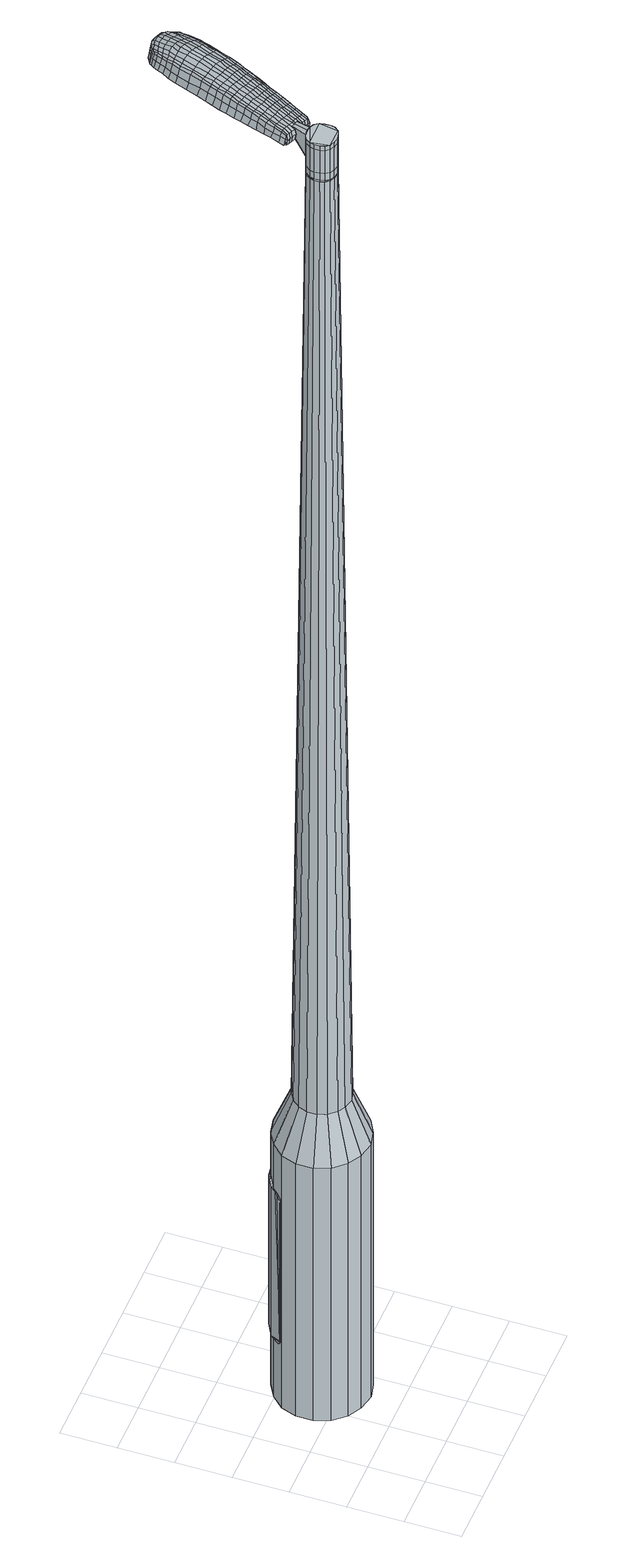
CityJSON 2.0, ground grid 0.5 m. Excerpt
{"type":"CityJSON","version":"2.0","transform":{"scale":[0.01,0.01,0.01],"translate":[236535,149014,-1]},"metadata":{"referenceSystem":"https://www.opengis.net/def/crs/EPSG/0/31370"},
"CityObjects":{
"object1":{"type":"GenericCityObject","attributes":{"cluster":93,"mean_distance_to_centroid":0.227,"new_centroid_x":236535.79,"new_centroid_y":149015.16,"mean_distance_to_camera":8.08,"H1":8.88,"H2":-10.04,"Z_final":109.83,"cluster2":-1,"proj_x":236538.18,"proj_y":149016.04,"id_line":52791,"bearing_l":159.84,"distance":2.54,"orientation":"right","G_obj":69.84},"geometry":[{"type":"MultiSurface","lod":"2","boundaries":[[[0,1,2,3]],[[1,4,5,2]],[[4,6,7,5]],[[6,8,9,7]],[[8,10,11,9]],[[10,12,13,11]],[[12,14,15,13]],[[14,16,17,15]],[[16,18,19,17]],[[18,20,21,19]],[[20,22,23,21]],[[22,24,25,23]],[[24,26,27,25]],[[26,28,29,27]],[[28,30,31,29]],[[30,32,33,31]],[[32,34,35,33]],[[34,0,3,35]],[[36,37,38,39]],[[38,40,41,42]],[[41,43,42]],[[42,44,45,46]],[[45,47,46]],[[46,48,49,50]],[[49,51,50]],[[42,46,50,38]],[[50,52,39,38]],[[53,36,39]],[[2,5,7,35]],[[7,9,11,15]],[[11,13,15]],[[15,17,19,23]],[[19,21,23]],[[23,25,27,31]],[[27,29,31]],[[15,23,31,7]],[[31,33,35,7]],[[3,2,35]],[[1,0,54,55]],[[0,34,56,54]],[[34,32,57,56]],[[32,30,58,57]],[[30,28,59,58]],[[28,26,60,59]],[[26,24,61,60]],[[24,22,62,61]],[[22,20,63,62]],[[20,18,64,63]],[[18,16,65,64]],[[16,14,66,65]],[[14,12,67,66]],[[12,10,68,67]],[[10,8,69,68]],[[8,6,70,69]],[[6,4,71,70]],[[4,1,55,71]],[[55,54,72,73]],[[54,56,74,72]],[[56,57,75,74]],[[57,58,76,75]],[[58,59,77,76]],[[59,60,78,77]],[[60,61,79,78]],[[61,62,80,79]],[[62,63,81,80]],[[63,64,82,81]],[[64,65,83,82]],[[65,66,84,83]],[[66,67,85,84]],[[67,68,86,85]],[[68,69,87,86]],[[69,70,88,87]],[[70,71,89,88]],[[71,55,73,89]],[[90,91,92,93]],[[94,95,91,90]],[[96,97,95,94]],[[98,99,97,96]],[[100,101,99,98]],[[78,102,101,100]],[[79,103,102,78]],[[104,105,103,79]],[[106,107,105,104]],[[82,108,107,106]],[[109,110,108,82]],[[84,111,110,109]],[[112,113,111,84]],[[114,115,113,112]],[[87,116,115,114]],[[88,117,116,87]],[[118,119,117,88]],[[93,92,119,118]],[[120,121,122,123]],[[124,120,123,125]],[[126,124,125,127]],[[128,126,127,129]],[[130,128,129,131]],[[132,130,131,133]],[[134,132,133,135]],[[136,134,135,137]],[[138,136,137,139]],[[140,138,139,141]],[[142,140,141,143]],[[144,142,143,145]],[[146,144,145,147]],[[148,146,147,149]],[[150,148,149,151]],[[152,150,151,153]],[[73,72,90,93]],[[72,74,94,90]],[[74,75,96,94]],[[75,76,98,96]],[[76,77,100,98]],[[77,78,100]],[[80,104,79]],[[80,81,106,104]],[[81,82,106]],[[83,109,82]],[[83,84,109]],[[85,112,84]],[[85,86,114,112]],[[86,87,114]],[[89,118,88]],[[89,73,93,118]],[[154,155,92,91]],[[155,156,119,92]],[[156,117,119]],[[157,115,116]],[[157,158,113,115]],[[158,111,113]],[[159,110,111]],[[159,108,110]],[[160,107,108]],[[160,161,105,107]],[[161,103,105]],[[162,101,102]],[[162,163,99,101]],[[163,164,97,99]],[[164,165,95,97]],[[165,154,91,95]],[[39,52,152,166]],[[155,154,167,153]],[[53,39,166,121]],[[154,165,122,167]],[[36,53,121,120]],[[165,164,123,122]],[[37,36,120,124]],[[164,163,125,123]],[[38,37,124,126]],[[163,162,127,125]],[[40,38,126,128]],[[162,102,129,127]],[[41,40,128,130]],[[102,103,131,129]],[[43,41,130,132]],[[103,161,133,131]],[[42,43,132,134]],[[161,160,135,133]],[[44,42,134,136]],[[160,108,137,135]],[[45,44,136,138]],[[108,159,139,137]],[[47,45,138,140]],[[159,111,141,139]],[[46,47,140,142]],[[111,158,143,141]],[[48,46,142,144]],[[158,157,145,143]],[[49,48,144,146]],[[157,116,147,145]],[[51,49,146,148]],[[116,117,149,147]],[[50,51,148,150]],[[117,156,151,149]],[[52,50,150,152]],[[156,155,153,151]],[[152,153,168,169]],[[153,167,170,168]],[[167,122,171,170]],[[122,121,172,171]],[[121,166,173,172]],[[166,152,169,173]],[[174,175,176,177]],[[178,174,177,179]],[[174,178,180,181]],[[175,174,181,182]],[[183,184,185,186]],[[187,183,186,188]],[[183,187,189,190]],[[184,183,190,191]],[[192,193,194,195]],[[196,192,195,197]],[[192,196,198,199]],[[193,192,199,200]],[[201,202,203,204]],[[205,201,204,206]],[[201,205,207,208]],[[202,201,208,209]],[[210,211,212,213]],[[214,210,213,215]],[[210,214,216,217]],[[211,210,217,218]],[[219,220,221,222]],[[223,219,222,224]],[[219,223,225,226]],[[220,219,226,227]],[[228,229,230,231]],[[220,228,231,221]],[[228,220,227,232]],[[229,228,232,233]],[[234,235,236,237]],[[229,234,237,230]],[[234,229,233,238]],[[235,234,238,239]],[[240,178,179,241]],[[235,240,241,236]],[[240,235,239,242]],[[178,240,242,180]],[[243,244,245,246]],[[247,243,246,248]],[[243,247,249,250]],[[244,243,250,251]],[[252,253,254,255]],[[244,252,255,245]],[[252,244,251,256]],[[253,252,256,257]],[[258,259,260,261]],[[253,258,261,254]],[[258,253,257,262]],[[259,258,262,263]],[[264,265,266,267]],[[259,264,267,260]],[[264,259,263,268]],[[265,264,268,269]],[[270,175,182,271]],[[265,270,271,266]],[[270,265,269,272]],[[175,270,272,176]],[[273,274,275,276]],[[277,273,276,278]],[[273,277,279,280]],[[274,273,280,281]],[[282,283,284,285]],[[274,282,285,275]],[[282,274,281,286]],[[283,282,286,287]],[[288,289,290,291]],[[283,288,291,284]],[[288,283,287,292]],[[289,288,292,293]],[[294,187,188,295]],[[289,294,295,290]],[[294,289,293,296]],[[187,294,296,189]],[[297,298,299,300]],[[301,297,300,302]],[[297,301,303,304]],[[298,297,304,305]],[[306,307,308,309]],[[298,306,309,299]],[[306,298,305,310]],[[307,306,310,311]],[[312,313,314,315]],[[307,312,315,308]],[[312,307,311,316]],[[313,312,316,317]],[[318,319,320,321]],[[313,318,321,314]],[[318,313,317,322]],[[319,318,322,323]],[[324,184,191,325]],[[319,324,325,320]],[[324,319,323,326]],[[184,324,326,185]],[[327,213,212,328]],[[329,327,328,330]],[[327,329,331,332]],[[213,327,332,215]],[[333,329,330,334]],[[335,333,334,336]],[[333,335,337,338]],[[329,333,338,331]],[[339,335,336,340]],[[341,339,340,342]],[[339,341,343,344]],[[335,339,344,337]],[[345,341,342,346]],[[347,345,346,348]],[[345,347,349,350]],[[341,345,350,343]],[[351,347,348,352]],[[202,351,352,203]],[[351,202,209,353]],[[347,351,353,349]],[[354,355,200,199]],[[356,354,199,198]],[[354,356,357,358]],[[355,354,358,359]],[[360,361,359,358]],[[362,360,358,357]],[[360,362,363,364]],[[361,360,364,365]],[[366,367,365,364]],[[368,366,364,363]],[[366,368,369,370]],[[367,366,370,371]],[[372,373,371,370]],[[374,372,370,369]],[[372,374,207,205]],[[373,372,205,206]],[[375,376,377,378]],[[277,375,378,279]],[[375,277,278,379]],[[376,375,379,380]],[[381,196,197,382]],[[376,381,382,377]],[[381,376,380,383]],[[196,381,383,198]],[[384,385,386,387]],[[223,384,387,225]],[[384,223,224,388]],[[385,384,388,389]],[[390,391,392,393]],[[385,390,393,386]],[[390,385,389,394]],[[391,390,394,395]],[[396,193,200,397]],[[391,396,397,392]],[[396,391,395,398]],[[193,396,398,194]],[[399,400,401,402]],[[181,399,402,182]],[[399,181,180,403]],[[400,399,403,404]],[[405,406,407,408]],[[400,405,408,401]],[[405,400,404,409]],[[406,405,409,410]],[[411,204,203,412]],[[406,411,412,407]],[[411,406,410,413]],[[204,411,413,206]],[[414,415,416,417]],[[186,414,417,188]],[[414,186,185,418]],[[415,414,418,419]],[[420,208,207,421]],[[415,420,421,416]],[[420,415,419,422]],[[208,420,422,209]],[[423,424,425,426]],[[301,423,426,303]],[[423,301,302,427]],[[424,423,427,428]],[[429,214,215,430]],[[424,429,430,425]],[[429,424,428,431]],[[214,429,431,216]],[[432,433,434,435]],[[247,432,435,249]],[[432,247,248,436]],[[433,432,436,437]],[[438,439,440,441]],[[433,438,441,434]],[[438,433,437,442]],[[439,438,442,443]],[[444,211,218,445]],[[439,444,445,440]],[[444,439,443,446]],[[211,444,446,212]],[[447,448,437,436]],[[246,447,436,248]],[[447,246,245,449]],[[448,447,449,450]],[[451,452,443,442]],[[448,451,442,437]],[[451,448,450,453]],[[452,451,453,454]],[[455,328,212,446]],[[452,455,446,443]],[[455,452,454,456]],[[328,455,456,330]],[[457,458,459,460]],[[304,457,460,305]],[[457,304,303,426]],[[458,457,426,425]],[[461,332,331,462]],[[458,461,462,459]],[[461,458,425,430]],[[332,461,430,215]],[[463,464,450,449]],[[255,463,449,245]],[[463,255,254,465]],[[464,463,465,466]],[[467,468,454,453]],[[464,467,453,450]],[[467,464,466,469]],[[468,467,469,470]],[[471,334,330,456]],[[468,471,456,454]],[[471,468,470,472]],[[334,471,472,336]],[[473,474,475,476]],[[310,473,476,311]],[[473,310,305,460]],[[474,473,460,459]],[[477,338,337,478]],[[474,477,478,475]],[[477,474,459,462]],[[338,477,462,331]],[[479,480,466,465]],[[261,479,465,254]],[[479,261,260,481]],[[480,479,481,482]],[[483,484,470,469]],[[480,483,469,466]],[[483,480,482,485]],[[484,483,485,486]],[[487,340,336,472]],[[484,487,472,470]],[[487,484,486,488]],[[340,487,488,342]],[[489,490,491,492]],[[316,489,492,317]],[[489,316,311,476]],[[490,489,476,475]],[[493,344,343,494]],[[490,493,494,491]],[[493,490,475,478]],[[344,493,478,337]],[[495,496,482,481]],[[267,495,481,260]],[[495,267,266,497]],[[496,495,497,498]],[[499,500,486,485]],[[496,499,485,482]],[[499,496,498,501]],[[500,499,501,502]],[[503,346,342,488]],[[500,503,488,486]],[[503,500,502,504]],[[346,503,504,348]],[[505,506,507,508]],[[322,505,508,323]],[[505,322,317,492]],[[506,505,492,491]],[[509,350,349,510]],[[506,509,510,507]],[[509,506,491,494]],[[350,509,494,343]],[[511,512,498,497]],[[271,511,497,266]],[[511,271,182,402]],[[512,511,402,401]],[[513,514,502,501]],[[512,513,501,498]],[[513,512,401,408]],[[514,513,408,407]],[[515,352,348,504]],[[514,515,504,502]],[[515,514,407,412]],[[352,515,412,203]],[[516,517,419,418]],[[326,516,418,185]],[[516,326,323,508]],[[517,516,508,507]],[[518,353,209,422]],[[517,518,422,419]],[[518,517,507,510]],[[353,518,510,349]],[[519,520,380,379]],[[276,519,379,278]],[[519,276,275,521]],[[520,519,521,522]],[[523,356,198,383]],[[520,523,383,380]],[[523,520,522,524]],[[356,523,524,357]],[[525,526,527,528]],[[226,525,528,227]],[[525,226,225,387]],[[526,525,387,386]],[[529,530,531,532]],[[526,529,532,527]],[[529,526,386,393]],[[530,529,393,392]],[[533,355,359,534]],[[530,533,534,531]],[[533,530,392,397]],[[355,533,397,200]],[[535,536,522,521]],[[285,535,521,275]],[[535,285,284,537]],[[536,535,537,538]],[[539,362,357,524]],[[536,539,524,522]],[[539,536,538,540]],[[362,539,540,363]],[[541,542,543,544]],[[232,541,544,233]],[[541,232,227,528]],[[542,541,528,527]],[[545,546,547,548]],[[542,545,548,543]],[[545,542,527,532]],[[546,545,532,531]],[[549,361,365,550]],[[546,549,550,547]],[[549,546,531,534]],[[361,549,534,359]],[[551,552,538,537]],[[291,551,537,284]],[[551,291,290,553]],[[552,551,553,554]],[[555,368,363,540]],[[552,555,540,538]],[[555,552,554,556]],[[368,555,556,369]],[[557,558,559,560]],[[238,557,560,239]],[[557,238,233,544]],[[558,557,544,543]],[[561,562,563,564]],[[558,561,564,559]],[[561,558,543,548]],[[562,561,548,547]],[[565,367,371,566]],[[562,565,566,563]],[[565,562,547,550]],[[367,565,550,365]],[[567,568,554,553]],[[295,567,553,290]],[[567,295,188,417]],[[568,567,417,416]],[[569,374,369,556]],[[568,569,556,554]],[[569,568,416,421]],[[374,569,421,207]],[[570,571,404,403]],[[242,570,403,180]],[[570,242,239,560]],[[571,570,560,559]],[[572,573,410,409]],[[571,572,409,404]],[[572,571,559,564]],[[573,572,564,563]],[[574,373,206,413]],[[573,574,413,410]],[[574,573,563,566]],[[373,574,566,371]],[[575,576,577,578]],[[578,577,579,580]],[[581,579,577,582]],[[582,577,576,583]],[[584,585,586,587]],[[587,586,588,589]],[[590,588,586,591]],[[591,586,585,592]],[[593,594,595,596]],[[596,595,597,598]],[[599,597,595,600]],[[600,595,594,601]],[[602,603,604,605]],[[605,604,606,607]],[[608,606,604,609]],[[609,604,603,610]],[[611,612,613,614]],[[614,613,615,616]],[[617,615,613,618]],[[618,613,612,619]],[[620,621,622,623]],[[623,622,624,625]],[[626,624,622,627]],[[627,622,621,628]],[[629,630,631,632]],[[632,631,621,620]],[[628,621,631,633]],[[633,631,630,634]],[[635,636,637,638]],[[638,637,630,629]],[[634,630,637,639]],[[639,637,636,640]],[[580,579,641,642]],[[642,641,636,635]],[[640,636,641,643]],[[643,641,579,581]],[[644,645,646,647]],[[647,646,648,649]],[[650,648,646,651]],[[651,646,645,652]],[[653,654,655,656]],[[656,655,645,644]],[[652,645,655,657]],[[657,655,654,658]],[[659,660,661,662]],[[662,661,654,653]],[[658,654,661,663]],[[663,661,660,664]],[[665,666,667,668]],[[668,667,660,659]],[[664,660,667,669]],[[669,667,666,670]],[[583,576,671,672]],[[672,671,666,665]],[[670,666,671,673]],[[673,671,576,575]],[[674,675,676,677]],[[677,676,678,679]],[[680,678,676,681]],[[681,676,675,682]],[[683,684,685,686]],[[686,685,675,674]],[[682,675,685,687]],[[687,685,684,688]],[[689,690,691,692]],[[692,691,684,683]],[[688,684,691,693]],[[693,691,690,694]],[[589,588,695,696]],[[696,695,690,689]],[[694,690,695,697]],[[697,695,588,590]],[[698,699,700,701]],[[701,700,702,703]],[[704,702,700,705]],[[705,700,699,706]],[[707,708,709,710]],[[710,709,699,698]],[[706,699,709,711]],[[711,709,708,712]],[[713,714,715,716]],[[716,715,708,707]],[[712,708,715,717]],[[717,715,714,718]],[[719,720,721,722]],[[722,721,714,713]],[[718,714,721,723]],[[723,721,720,724]],[[592,585,725,726]],[[726,725,720,719]],[[724,720,725,727]],[[727,725,585,584]],[[611,614,728,729]],[[729,728,730,731]],[[732,730,728,733]],[[733,728,614,616]],[[731,730,734,735]],[[735,734,736,737]],[[738,736,734,739]],[[739,734,730,732]],[[737,736,740,741]],[[741,740,742,743]],[[744,742,740,745]],[[745,740,736,738]],[[743,742,746,747]],[[747,746,748,749]],[[750,748,746,751]],[[751,746,742,744]],[[749,748,752,753]],[[753,752,603,602]],[[610,603,752,754]],[[754,752,748,750]],[[601,755,756,600]],[[600,756,757,599]],[[758,757,756,759]],[[759,756,755,760]],[[760,761,762,759]],[[759,762,763,758]],[[764,763,762,765]],[[765,762,761,766]],[[766,767,768,765]],[[765,768,769,764]],[[770,769,768,771]],[[771,768,767,772]],[[772,773,774,771]],[[771,774,775,770]],[[608,775,774,606]],[[606,774,773,607]],[[776,777,778,779]],[[779,778,678,680]],[[679,678,778,780]],[[780,778,777,781]],[[598,597,782,783]],[[783,782,777,776]],[[781,777,782,784]],[[784,782,597,599]],[[785,786,787,788]],[[788,787,624,626]],[[625,624,787,789]],[[789,787,786,790]],[[791,792,793,794]],[[794,793,786,785]],[[790,786,793,795]],[[795,793,792,796]],[[601,594,797,798]],[[798,797,792,791]],[[796,792,797,799]],[[799,797,594,593]],[[800,801,802,803]],[[803,802,582,583]],[[581,582,802,804]],[[804,802,801,805]],[[806,807,808,809]],[[809,808,801,800]],[[805,801,808,810]],[[810,808,807,811]],[[602,605,812,813]],[[813,812,807,806]],[[811,807,812,814]],[[814,812,605,607]],[[815,816,817,818]],[[818,817,587,589]],[[584,587,817,819]],[[819,817,816,820]],[[608,609,821,822]],[[822,821,816,815]],[[820,816,821,823]],[[823,821,609,610]],[[824,825,826,827]],[[827,826,702,704]],[[703,702,826,828]],[[828,826,825,829]],[[616,615,830,831]],[[831,830,825,824]],[[829,825,830,832]],[[832,830,615,617]],[[833,834,835,836]],[[836,835,648,650]],[[649,648,835,837]],[[837,835,834,838]],[[839,840,841,842]],[[842,841,834,833]],[[838,834,841,843]],[[843,841,840,844]],[[619,612,845,846]],[[846,845,840,839]],[[844,840,845,847]],[[847,845,612,611]],[[838,848,837]],[[837,848,647,649]],[[644,647,848,849]],[[849,848,850]],[[844,851,852,843]],[[843,852,848,838]],[[850,848,852,853]],[[853,852,851,854]],[[611,729,855,847]],[[847,855,851,844]],[[854,851,855,856]],[[856,855,729,731]],[[857,858,859,860]],[[860,859,705,706]],[[704,705,859,827]],[[827,859,858,824]],[[732,733,861,862]],[[862,861,858,857]],[[824,858,861,831]],[[831,861,733,616]],[[850,863,864,849]],[[849,864,656,644]],[[653,656,864,865]],[[865,864,863,866]],[[854,867,868,853]],[[853,868,863,850]],[[866,863,868,869]],[[869,868,867,870]],[[731,735,871,856]],[[856,871,867,854]],[[870,867,871,872]],[[872,871,735,737]],[[873,874,875,876]],[[876,875,711,712]],[[706,711,875,860]],[[860,875,874,857]],[[738,739,877,878]],[[878,877,874,873]],[[857,874,877,862]],[[862,877,739,732]],[[866,879,880,865]],[[865,880,662,653]],[[659,662,880,881]],[[880,879,881]],[[870,882,883,869]],[[869,883,879,866]],[[881,879,883,884]],[[884,883,882,885]],[[737,741,886,872]],[[872,886,882,870]],[[885,882,886,887]],[[887,886,741,743]],[[888,889,890,891]],[[891,890,717,718]],[[712,717,890,876]],[[876,890,889,873]],[[744,745,892,893]],[[893,892,889,888]],[[873,889,892,878]],[[878,892,745,738]],[[894,895,881]],[[881,895,668,659]],[[665,668,895,896]],[[896,895,894,897]],[[885,898,899,884]],[[884,899,894,881]],[[897,894,899,900]],[[900,899,898,901]],[[743,747,902,887]],[[887,902,898,885]],[[901,898,902,903]],[[903,902,747,749]],[[904,905,906,907]],[[907,906,723,724]],[[718,723,906,891]],[[891,906,905,888]],[[750,751,908,909]],[[909,908,905,904]],[[888,905,908,893]],[[893,908,751,744]],[[897,910,911,896]],[[896,911,672,665]],[[583,672,911,803]],[[803,911,910,800]],[[901,912,913,900]],[[900,913,910,897]],[[800,910,913,809]],[[809,913,912,806]],[[749,753,914,903]],[[903,914,912,901]],[[806,912,914,813]],[[813,914,753,602]],[[820,915,916,819]],[[819,916,727,584]],[[724,727,916,907]],[[907,916,915,904]],[[610,754,917,823]],[[823,917,915,820]],[[904,915,917,909]],[[909,917,754,750]],[[781,918,919,780]],[[780,919,677,679]],[[674,677,919,920]],[[920,919,918,921]],[[599,757,922,784]],[[784,922,918,781]],[[921,918,922,923]],[[923,922,757,758]],[[924,925,926,927]],[[927,926,627,628]],[[626,627,926,788]],[[788,926,925,785]],[[928,929,930,931]],[[931,930,925,924]],[[785,925,930,794]],[[794,930,929,791]],[[760,755,932,933]],[[933,932,929,928]],[[791,929,932,798]],[[798,932,755,601]],[[921,934,935,920]],[[920,935,686,674]],[[683,686,935,936]],[[936,935,934,937]],[[758,763,938,923]],[[923,938,934,921]],[[937,934,938,939]],[[939,938,763,764]],[[940,941,942,943]],[[943,942,633,634]],[[628,633,942,927]],[[927,942,941,924]],[[944,945,946,947]],[[947,946,941,940]],[[924,941,946,931]],[[931,946,945,928]],[[766,761,948,949]],[[949,948,945,944]],[[928,945,948,933]],[[933,948,761,760]],[[937,950,951,936]],[[936,951,692,683]],[[689,692,951,952]],[[952,951,950,953]],[[764,769,954,939]],[[939,954,950,937]],[[953,950,954,955]],[[955,954,769,770]],[[956,957,958,959]],[[959,958,639,640]],[[634,639,958,943]],[[943,958,957,940]],[[960,961,962,963]],[[963,962,957,956]],[[940,957,962,947]],[[947,962,961,944]],[[772,767,964,965]],[[965,964,961,960]],[[944,961,964,949]],[[949,964,767,766]],[[953,966,967,952]],[[952,967,696,689]],[[589,696,967,818]],[[818,967,966,815]],[[770,775,968,955]],[[955,968,966,953]],[[815,966,968,822]],[[822,968,775,608]],[[805,969,970,804]],[[804,970,643,581]],[[640,643,970,959]],[[959,970,969,956]],[[811,971,972,810]],[[810,972,969,805]],[[956,969,972,963]],[[963,972,971,960]],[[607,773,973,814]],[[814,973,971,811]],[[960,971,973,965]],[[965,973,773,772]],[[575,578,177,176]],[[578,580,179,177]],[[590,591,190,189]],[[591,592,191,190]],[[593,596,195,194]],[[596,598,197,195]],[[617,618,217,216]],[[618,619,218,217]],[[620,623,222,221]],[[623,625,224,222]],[[629,632,231,230]],[[632,620,221,231]],[[635,638,237,236]],[[638,629,230,237]],[[580,642,241,179]],[[642,635,236,241]],[[650,651,250,249]],[[651,652,251,250]],[[652,657,256,251]],[[657,658,257,256]],[[658,663,262,257]],[[663,664,263,262]],[[664,669,268,263]],[[669,670,269,268]],[[670,673,272,269]],[[673,575,176,272]],[[680,681,280,279]],[[681,682,281,280]],[[682,687,286,281]],[[687,688,287,286]],[[688,693,292,287]],[[693,694,293,292]],[[694,697,296,293]],[[697,590,189,296]],[[698,701,300,299]],[[701,703,302,300]],[[707,710,309,308]],[[710,698,299,309]],[[713,716,315,314]],[[716,707,308,315]],[[719,722,321,320]],[[722,713,314,321]],[[592,726,325,191]],[[726,719,320,325]],[[776,779,378,377]],[[779,680,279,378]],[[598,783,382,197]],[[783,776,377,382]],[[625,789,388,224]],[[789,790,389,388]],[[790,795,394,389]],[[795,796,395,394]],[[796,799,398,395]],[[799,593,194,398]],[[703,828,427,302]],[[828,829,428,427]],[[829,832,431,428]],[[832,617,216,431]],[[833,836,435,434]],[[836,650,249,435]],[[839,842,441,440]],[[842,833,434,441]],[[619,846,445,218]],[[846,839,440,445]],[[974,975,976,977]],[[978,979,977,976]],[[980,981,982,983]],[[984,985,986,987]],[[975,988,989,976]],[[990,978,976,989]],[[991,980,983,992]],[[993,994,985,984]],[[988,995,996,989]],[[996,997,990,989]],[[998,991,992,999]],[[1000,994,993,1001]],[[995,1002,1003,996]],[[1003,1004,997,996]],[[1005,998,999,1006]],[[1007,1000,1001,1008]],[[1009,1010,1011,1012]],[[1013,1014,1010,1009]],[[1013,1015,1016,1014]],[[1015,1017,1018,1016]],[[1019,1020,1021,1022]],[[1023,1024,1020,1019]],[[1025,1026,1024,1023]],[[1027,1028,1026,1025]],[[1022,1011,1010,1019]],[[1019,1010,1014,1023]],[[1014,1016,1025,1023]],[[1016,1018,1027,1025]],[[983,982,979,978]],[[992,983,978,990]],[[997,999,992,990]],[[1004,1006,999,997]],[[984,987,981,980]],[[993,984,980,991]],[[1001,993,991,998]],[[1008,1001,998,1005]],[[985,1009,1012,986]],[[994,1013,1009,985]],[[1015,1013,994,1000]],[[1017,1015,1000,1007]],[[1029,1030,1031,1032]],[[1031,1033,1034,1035]],[[1031,1035,1036,1037]],[[1031,1037,1032]],[[1038,1029,1032,1039]],[[1040,1039,1032,1041]],[[1042,1041,1032]],[[1043,1031,1030,1044]],[[1045,1043,1044,1046]],[[1047,1045,1046,1048]],[[1049,1047,1048,1050]],[[1051,1049,1050,1052]],[[1052,1053,1054,1055]],[[1052,1055,1056,1057]],[[1052,1057,1058,1059]],[[1058,1060,1061,1062]],[[1058,1062,1063,1064]],[[1058,1064,1059]],[[1052,1059,1051]],[[1065,1066,1030,1029]],[[1067,1068,1033,1031]],[[1069,1070,1042,1032]],[[1066,1071,1044,1030]],[[1072,1067,1031,1043]],[[1071,1073,1046,1044]],[[1074,1072,1043,1045]],[[1073,1075,1048,1046]],[[1076,1074,1045,1047]],[[1075,1077,1050,1048]],[[1078,1076,1047,1049]],[[1077,1079,1052,1050]],[[1080,1078,1049,1051]],[[1079,1081,1053,1052]],[[1082,1083,1060,1058]],[[1084,1080,1051,1059]],[[1054,1053,1081,1085]],[[1055,1054,1085,1086]],[[1056,1055,1086,1087]],[[1057,1056,1087,1088]],[[1058,1057,1088,1082]],[[1089,1065,1029,1038]],[[1090,1089,1038,1039]],[[1091,1090,1039,1040]],[[1092,1091,1040,1041]],[[1070,1092,1041,1042]],[[1034,1033,1068,1093]],[[1061,1060,1083,1094]],[[1035,1034,1093,1095]],[[1036,1035,1095,1096]],[[1037,1036,1096,1097]],[[1032,1037,1097,1069]],[[1062,1061,1094,1098]],[[1063,1062,1098,1099]],[[1064,1063,1099,1100]],[[1059,1064,1100,1084]]]}]}
},
"vertices":[
[92,158,384],[105,151,384],[105,151,96],[92,158,96],[115,139,384],[115,139,96],[120,126,384],[120,126,96],[120,111,384],[120,111,96],[115,97,384],[115,97,96],[105,86,384],[105,86,96],[92,79,384],[92,79,96],[78,76,384],[78,76,96],[63,79,384],[63,79,96],[51,86,384],[51,86,96],[41,97,384],[41,97,96],[36,111,384],[36,111,96],[36,126,384],[36,126,96],[41,140,384],[41,140,96],[51,151,384],[51,151,96],[64,158,384],[64,158,96],[78,161,384],[78,161,96],[73,131,1524],[69,129,1524],[66,125,1524],[83,131,1524],[65,121,1524],[65,116,1524],[69,108,1524],[66,112,1524],[73,106,1524],[78,105,1524],[87,108,1524],[82,106,1524],[90,112,1524],[91,116,1524],[90,125,1524],[91,121,1524],[87,129,1524],[78,132,1524],[87,142,429],[94,138,429],[78,144,429],[69,142,429],[62,138,429],[56,131,429],[53,123,429],[53,114,429],[56,106,429],[62,99,429],[69,95,429],[78,93,429],[86,95,429],[94,99,429],[100,106,429],[103,114,429],[103,123,429],[100,131,429],[83,131,1483],[87,129,1483],[78,132,1483],[73,131,1483],[69,129,1483],[66,125,1483],[65,121,1483],[65,116,1483],[66,112,1483],[69,108,1483],[73,106,1483],[78,105,1483],[82,106,1483],[87,108,1483],[90,112,1483],[91,116,1483],[91,121,1483],[90,125,1483],[82,131,1483],[82,131,1485],[86,128,1485],[86,128,1483],[78,131,1483],[78,131,1485],[74,131,1483],[74,131,1485],[70,128,1483],[70,128,1485],[67,125,1483],[67,125,1485],[65,121,1485],[65,116,1485],[67,112,1483],[67,112,1485],[70,109,1483],[70,109,1485],[73,106,1485],[78,106,1483],[78,106,1485],[82,106,1485],[86,109,1483],[86,109,1485],[89,112,1483],[89,112,1485],[91,116,1485],[91,121,1485],[89,125,1483],[89,125,1485],[73,131,1519],[78,132,1519],[78,132,1493],[73,131,1493],[69,129,1519],[69,129,1493],[66,125,1519],[66,125,1493],[65,121,1519],[65,121,1493],[65,116,1519],[65,116,1493],[66,112,1519],[66,112,1493],[69,108,1519],[69,108,1493],[73,106,1519],[73,106,1493],[78,105,1519],[78,105,1493],[82,106,1519],[82,106,1493],[87,108,1519],[87,108,1493],[90,112,1519],[90,112,1493],[91,116,1519],[91,116,1493],[91,121,1519],[91,121,1493],[90,125,1519],[90,125,1493],[87,129,1519],[87,129,1493],[83,131,1485],[87,129,1485],[90,125,1485],[90,112,1485],[87,108,1485],[78,105,1485],[69,108,1485],[66,112,1485],[66,125,1485],[69,129,1485],[73,131,1485],[78,132,1485],[83,131,1519],[83,131,1493],[92,147,1513],[92,147,1518],[89,149,1513],[86,150,1513],[86,150,1518],[89,149,1518],[133,211,1519],[130,205,1518],[132,206,1509],[135,212,1510],[136,219,1519],[138,220,1510],[134,219,1526],[131,211,1525],[128,204,1525],[97,225,1519],[95,218,1518],[96,217,1525],[98,223,1525],[100,233,1519],[101,232,1526],[99,235,1510],[96,227,1510],[94,220,1509],[139,288,1519],[142,286,1519],[142,287,1513],[139,289,1513],[134,288,1519],[135,289,1513],[134,287,1524],[138,286,1524],[141,285,1524],[113,218,1530],[111,211,1529],[114,210,1529],[116,217,1530],[116,227,1531],[119,226,1531],[113,228,1530],[110,219,1530],[107,212,1529],[85,142,1512],[88,141,1512],[88,143,1517],[86,143,1517],[83,143,1512],[83,144,1517],[83,144,1506],[86,143,1506],[88,142,1506],[152,267,1519],[151,264,1519],[153,265,1512],[154,268,1512],[152,270,1518],[154,270,1512],[151,270,1522],[151,268,1523],[150,264,1524],[150,260,1519],[149,254,1519],[150,255,1512],[152,260,1512],[149,260,1524],[147,254,1525],[147,248,1519],[144,241,1519],[146,242,1511],[149,249,1511],[145,248,1526],[143,241,1526],[140,230,1519],[142,231,1510],[139,230,1526],[104,144,1513],[107,151,1513],[105,150,1518],[102,143,1517],[101,139,1512],[101,140,1516],[102,139,1506],[105,144,1507],[108,151,1507],[110,157,1514],[113,164,1515],[111,164,1520],[108,157,1519],[111,158,1507],[114,165,1507],[116,171,1515],[119,178,1516],[117,178,1522],[114,171,1521],[117,172,1508],[120,179,1508],[122,185,1517],[124,192,1517],[123,191,1524],[120,184,1523],[123,185,1508],[126,192,1509],[127,198,1518],[126,198,1524],[129,199,1509],[119,281,1519],[117,278,1519],[118,277,1524],[120,280,1523],[120,283,1518],[121,282,1522],[119,284,1512],[118,282,1512],[116,279,1512],[115,273,1519],[113,268,1519],[114,267,1525],[116,272,1524],[114,275,1512],[112,270,1512],[110,262,1519],[107,255,1519],[108,254,1526],[111,261,1526],[109,264,1511],[106,257,1511],[103,244,1519],[105,243,1526],[103,246,1510],[75,154,1513],[77,161,1513],[77,163,1507],[74,155,1507],[74,149,1512],[73,150,1506],[75,149,1516],[76,153,1517],[78,160,1518],[79,169,1514],[82,176,1515],[81,177,1507],[79,170,1507],[80,168,1519],[83,175,1520],[84,183,1515],[86,190,1516],[85,192,1508],[83,185,1508],[85,182,1521],[87,189,1522],[88,197,1517],[90,204,1517],[89,206,1509],[87,199,1508],[89,196,1523],[91,203,1524],[92,211,1518],[91,213,1509],[94,210,1524],[88,148,1519],[90,148,1519],[90,156,1520],[93,155,1520],[88,157,1520],[85,150,1519],[93,163,1522],[95,162,1522],[95,170,1523],[98,169,1523],[93,171,1523],[90,164,1521],[98,176,1524],[101,176,1524],[100,183,1525],[103,182,1525],[97,185,1525],[95,178,1524],[103,190,1526],[106,189,1526],[106,197,1527],[108,196,1527],[102,199,1527],[100,192,1526],[108,204,1528],[111,203,1528],[105,206,1528],[137,283,1527],[140,282,1527],[133,284,1526],[131,280,1527],[135,279,1528],[139,278,1528],[133,273,1529],[137,272,1529],[129,274,1528],[127,267,1530],[131,266,1530],[134,265,1530],[128,260,1531],[132,258,1531],[124,261,1530],[121,252,1531],[125,251,1531],[128,250,1531],[121,239,1531],[124,238,1531],[117,240,1531],[122,284,1518],[125,286,1519],[124,287,1513],[121,285,1513],[122,283,1523],[125,284,1523],[129,287,1519],[129,288,1513],[129,286,1524],[152,272,1518],[151,275,1518],[150,274,1523],[151,271,1523],[153,273,1513],[152,275,1513],[150,278,1519],[148,282,1519],[147,280,1524],[149,277,1523],[151,279,1513],[148,282,1513],[145,284,1519],[145,283,1524],[146,285,1513],[130,211,1528],[128,212,1528],[125,206,1528],[127,205,1527],[133,219,1528],[131,220,1529],[125,213,1529],[122,215,1530],[120,208,1529],[123,207,1528],[129,222,1529],[126,223,1530],[119,216,1530],[117,209,1529],[123,224,1531],[99,223,1528],[102,222,1529],[104,230,1529],[102,231,1528],[97,216,1527],[99,215,1528],[105,221,1529],[108,229,1530],[103,214,1528],[74,147,1512],[76,146,1512],[77,147,1517],[75,148,1517],[74,148,1506],[76,147,1506],[79,145,1512],[80,146,1517],[79,146,1506],[99,137,1512],[98,138,1512],[99,138,1506],[100,138,1506],[99,139,1517],[98,139,1517],[95,139,1512],[93,140,1512],[94,140,1506],[96,139,1506],[95,140,1517],[93,141,1517],[90,140,1512],[91,141,1506],[91,142,1517],[101,144,1519],[99,144,1519],[104,151,1520],[102,151,1520],[97,145,1519],[95,146,1519],[100,152,1520],[98,153,1520],[93,147,1519],[95,154,1520],[77,153,1519],[79,152,1519],[81,159,1520],[79,160,1520],[82,151,1519],[84,158,1520],[107,157,1521],[105,158,1521],[110,164,1522],[108,165,1522],[103,159,1521],[100,160,1521],[106,166,1522],[103,167,1523],[98,161,1522],[101,168,1523],[82,167,1521],[83,166,1521],[86,173,1522],[84,174,1522],[87,165,1521],[89,172,1522],[113,171,1523],[111,172,1523],[115,178,1524],[114,179,1524],[109,173,1523],[106,174,1524],[111,179,1525],[109,180,1525],[103,175,1524],[106,181,1525],[86,181,1523],[88,180,1523],[90,187,1524],[88,188,1524],[91,179,1524],[94,186,1525],[118,185,1525],[117,185,1525],[121,191,1526],[119,192,1526],[114,186,1526],[111,187,1526],[117,193,1527],[114,194,1527],[109,188,1526],[111,195,1527],[90,195,1525],[93,194,1525],[95,201,1526],[93,202,1526],[96,193,1526],[98,200,1527],[124,198,1527],[122,199,1527],[120,200,1527],[117,201,1528],[114,202,1528],[95,209,1527],[97,208,1527],[101,207,1528],[121,281,1525],[124,282,1525],[120,277,1526],[122,278,1526],[128,283,1526],[126,279,1527],[150,269,1525],[149,272,1525],[148,268,1526],[149,266,1525],[148,275,1525],[146,278,1526],[145,274,1527],[147,271,1526],[144,280,1526],[142,276,1527],[118,273,1526],[120,273,1527],[115,267,1527],[118,267,1528],[124,274,1528],[122,268,1529],[148,261,1526],[147,263,1527],[145,257,1528],[146,255,1527],[145,265,1527],[143,268,1528],[140,261,1529],[143,259,1528],[140,270,1528],[137,263,1530],[113,261,1528],[115,261,1529],[110,254,1528],[112,253,1529],[119,261,1529],[116,253,1530],[144,249,1528],[143,251,1528],[140,243,1529],[141,241,1528],[141,253,1529],[138,255,1530],[135,246,1530],[138,245,1530],[135,257,1530],[132,248,1531],[106,242,1529],[108,242,1529],[112,241,1530],[137,231,1528],[136,232,1529],[133,233,1530],[130,235,1530],[127,236,1531],[130,206,1509],[128,206,1518],[131,212,1518],[133,213,1509],[134,220,1519],[136,221,1510],[133,220,1525],[129,212,1525],[127,205,1525],[98,216,1525],[97,218,1518],[99,224,1518],[100,223,1525],[101,232,1519],[102,231,1525],[100,234,1510],[98,226,1509],[96,219,1509],[141,285,1513],[141,284,1519],[138,286,1519],[138,286,1513],[134,286,1519],[134,287,1513],[134,285,1524],[137,284,1524],[140,283,1524],[114,211,1528],[111,212,1528],[113,218,1529],[116,217,1529],[116,227,1529],[119,226,1529],[113,228,1529],[110,220,1529],[108,213,1528],[89,144,1516],[89,144,1512],[86,144,1512],[87,145,1516],[83,146,1512],[84,146,1516],[83,146,1506],[86,145,1506],[89,144,1506],[151,265,1512],[149,265,1519],[150,268,1518],[152,268,1512],[150,270,1518],[152,270,1512],[149,269,1522],[149,268,1523],[148,265,1523],[148,255,1512],[147,255,1519],[148,260,1519],[150,261,1512],[147,260,1524],[145,255,1525],[144,242,1511],[142,242,1519],[145,249,1519],[147,250,1511],[143,249,1525],[141,241,1526],[138,231,1519],[140,232,1510],[137,231,1526],[104,151,1518],[105,151,1513],[102,145,1513],[101,144,1517],[100,140,1512],[99,141,1515],[101,141,1506],[103,145,1506],[106,152,1507],[109,165,1520],[111,165,1514],[108,158,1514],[106,158,1519],[109,159,1507],[112,166,1507],[115,179,1522],[117,179,1516],[114,172,1515],[112,172,1521],[115,173,1508],[119,179,1508],[121,192,1523],[123,192,1517],[120,186,1516],[118,185,1522],[122,186,1508],[125,193,1508],[126,199,1517],[124,199,1524],[127,200,1509],[120,276,1523],[119,277,1519],[120,279,1518],[121,279,1523],[122,281,1518],[122,280,1522],[121,282,1512],[119,281,1512],[118,278,1512],[115,266,1525],[114,267,1519],[117,272,1519],[118,271,1524],[116,274,1512],[114,269,1512],[110,253,1526],[109,254,1519],[112,262,1519],[113,261,1525],[111,263,1511],[108,256,1511],[105,244,1519],[106,242,1526],[104,245,1510],[78,162,1507],[79,161,1513],[77,154,1513],[76,155,1506],[76,149,1512],[75,150,1506],[77,149,1515],[78,153,1517],[80,160,1518],[83,177,1507],[84,175,1514],[81,168,1514],[81,170,1507],[82,167,1519],[84,174,1520],[87,191,1508],[88,190,1516],[86,183,1515],[85,184,1508],[87,181,1521],[89,188,1522],[91,205,1508],[92,204,1517],[90,197,1516],[89,198,1508],[91,195,1522],[93,202,1523],[94,211,1517],[93,212,1509],[95,209,1524],[88,149,1518],[91,149,1518],[91,156,1519],[93,155,1519],[88,157,1519],[85,150,1518],[93,163,1520],[96,162,1520],[96,170,1521],[98,169,1521],[93,171,1521],[90,164,1520],[98,177,1523],[101,176,1523],[101,184,1524],[103,183,1524],[98,185,1524],[95,178,1523],[103,191,1525],[106,190,1525],[106,198,1526],[109,197,1526],[103,199,1526],[100,192,1525],[108,205,1527],[111,204,1527],[105,206,1527],[140,281,1526],[137,282,1526],[133,282,1525],[132,279,1526],[135,278,1526],[138,277,1526],[136,271,1528],[133,273,1528],[129,273,1527],[127,267,1528],[131,266,1529],[134,265,1529],[131,258,1530],[128,259,1530],[124,260,1529],[121,252,1530],[125,251,1530],[128,250,1530],[124,238,1530],[121,239,1530],[117,240,1530],[125,285,1513],[125,284,1518],[123,282,1518],[122,284,1512],[123,281,1523],[125,282,1523],[130,285,1519],[129,286,1513],[129,284,1523],[148,273,1523],[149,274,1518],[150,272,1518],[149,271,1523],[151,272,1512],[151,274,1512],[146,279,1523],[146,280,1519],[148,277,1519],[147,276,1523],[149,278,1513],[147,281,1513],[144,283,1519],[143,281,1524],[144,283,1513],[125,206,1527],[127,213,1527],[128,212,1527],[126,206,1526],[132,220,1527],[130,221,1528],[119,208,1528],[122,215,1528],[125,214,1528],[122,207,1527],[128,222,1528],[125,223,1529],[119,216,1529],[117,209,1528],[122,225,1529],[105,230,1528],[102,222,1527],[101,222,1527],[103,231,1527],[98,216,1526],[100,215,1527],[106,221,1528],[109,229,1528],[104,214,1527],[78,149,1516],[77,148,1512],[76,148,1512],[77,149,1516],[75,149,1506],[76,149,1506],[80,147,1512],[81,147,1516],[80,148,1506],[99,140,1506],[98,140,1512],[99,139,1512],[100,140,1506],[99,140,1516],[98,141,1516],[94,142,1506],[94,142,1512],[96,141,1512],[97,141,1506],[96,142,1516],[94,143,1516],[91,143,1512],[92,143,1506],[91,143,1516],[100,145,1518],[103,151,1519],[102,152,1519],[95,147,1518],[98,146,1518],[100,152,1519],[98,153,1519],[93,148,1518],[95,154,1519],[81,159,1519],[79,153,1518],[78,153,1518],[80,160,1519],[82,152,1518],[85,158,1519],[105,159,1520],[106,158,1520],[109,165,1521],[108,165,1521],[101,160,1520],[103,159,1520],[106,166,1521],[103,167,1521],[98,161,1520],[101,168,1521],[86,174,1521],[84,167,1520],[83,167,1520],[85,174,1521],[87,165,1520],[89,172,1521],[111,172,1522],[112,172,1522],[114,179,1523],[106,174,1522],[109,173,1522],[111,180,1523],[109,181,1524],[103,175,1523],[106,182,1524],[91,188,1523],[88,181,1522],[87,181,1522],[90,188,1523],[92,179,1522],[94,186,1523],[116,186,1524],[117,186,1524],[120,192,1525],[119,193,1525],[111,188,1525],[114,187,1524],[117,194,1525],[114,195,1526],[109,189,1525],[111,196,1526],[95,202,1525],[93,195,1524],[92,195,1524],[94,202,1525],[96,193,1524],[99,200,1525],[122,199,1526],[123,199,1526],[117,202,1527],[120,200,1526],[114,203,1527],[98,209,1526],[96,209,1526],[101,207,1526],[124,280,1524],[122,279,1524],[121,276,1525],[123,277,1525],[129,282,1525],[127,278,1525],[147,268,1525],[148,271,1524],[148,269,1524],[148,266,1525],[144,273,1526],[145,277,1525],[147,274,1524],[146,270,1525],[143,279,1525],[141,275,1526],[121,272,1526],[119,272,1526],[116,266,1526],[118,267,1527],[125,273,1526],[122,267,1527],[144,257,1527],[146,263,1526],[146,261,1526],[145,255,1526],[140,261,1528],[142,268,1527],[144,265,1526],[142,259,1527],[139,270,1527],[137,263,1528],[116,261,1527],[114,260,1527],[111,253,1527],[113,253,1528],[120,261,1528],[117,253,1529],[139,243,1528],[142,251,1527],[143,249,1527],[140,242,1527],[134,246,1529],[137,255,1529],[140,253,1528],[137,245,1528],[134,256,1529],[131,248,1530],[109,242,1528],[107,242,1528],[113,241,1529],[135,232,1528],[136,231,1528],[130,235,1529],[133,233,1529],[127,236,1530],[101,140,1508],[94,142,1508],[107,173,1509],[114,170,1509],[115,193,1510],[123,190,1510],[129,229,1512],[138,226,1512],[131,209,1511],[123,213,1511],[135,246,1513],[139,259,1514],[148,256,1514],[144,243,1513],[88,145,1508],[99,175,1509],[107,195,1510],[120,233,1512],[114,216,1511],[126,250,1513],[131,262,1514],[82,147,1508],[92,178,1509],[98,198,1510],[111,236,1512],[105,219,1511],[123,265,1514],[118,253,1513],[75,149,1508],[84,181,1509],[90,201,1510],[103,239,1512],[97,222,1511],[114,268,1514],[109,256,1513],[144,272,1514],[144,277,1514],[151,274,1514],[151,269,1514],[136,275,1514],[137,279,1514],[128,278,1514],[131,282,1514],[120,281,1514],[124,284,1514],[143,282,1515],[141,286,1515],[142,286,1515],[147,281,1515],[139,284,1515],[140,287,1515],[135,285,1515],[139,287,1515],[131,287,1515],[138,287,1515],[48,149,334],[51,153,334],[51,153,165],[41,142,171],[48,149,165],[46,147,165],[44,145,166],[42,143,167],[42,142,169],[46,147,334],[44,145,333],[42,143,332],[42,142,331],[41,142,328],[64,160,165],[64,160,334],[78,162,165],[78,162,334],[93,159,165],[93,159,334],[106,152,165],[106,152,334],[116,141,165],[116,141,334],[117,137,334],[119,133,334],[120,130,333],[120,128,332],[121,127,331],[121,127,328],[117,137,165],[121,127,171],[121,127,169],[120,128,167],[120,130,166],[119,133,165],[50,148,334],[53,151,334],[53,151,165],[50,148,165],[44,140,171],[44,140,328],[65,157,334],[65,157,165],[78,159,334],[78,159,165],[92,157,334],[92,157,165],[104,150,334],[104,150,165],[113,139,334],[113,139,165],[115,136,334],[118,126,328],[118,126,171],[115,136,165],[116,132,334],[117,130,333],[118,128,332],[118,126,331],[48,145,334],[46,143,333],[45,141,332],[44,140,331],[48,145,165],[118,126,169],[46,143,166],[45,141,167],[44,140,169],[118,128,167],[117,130,166],[116,132,165]
]}
